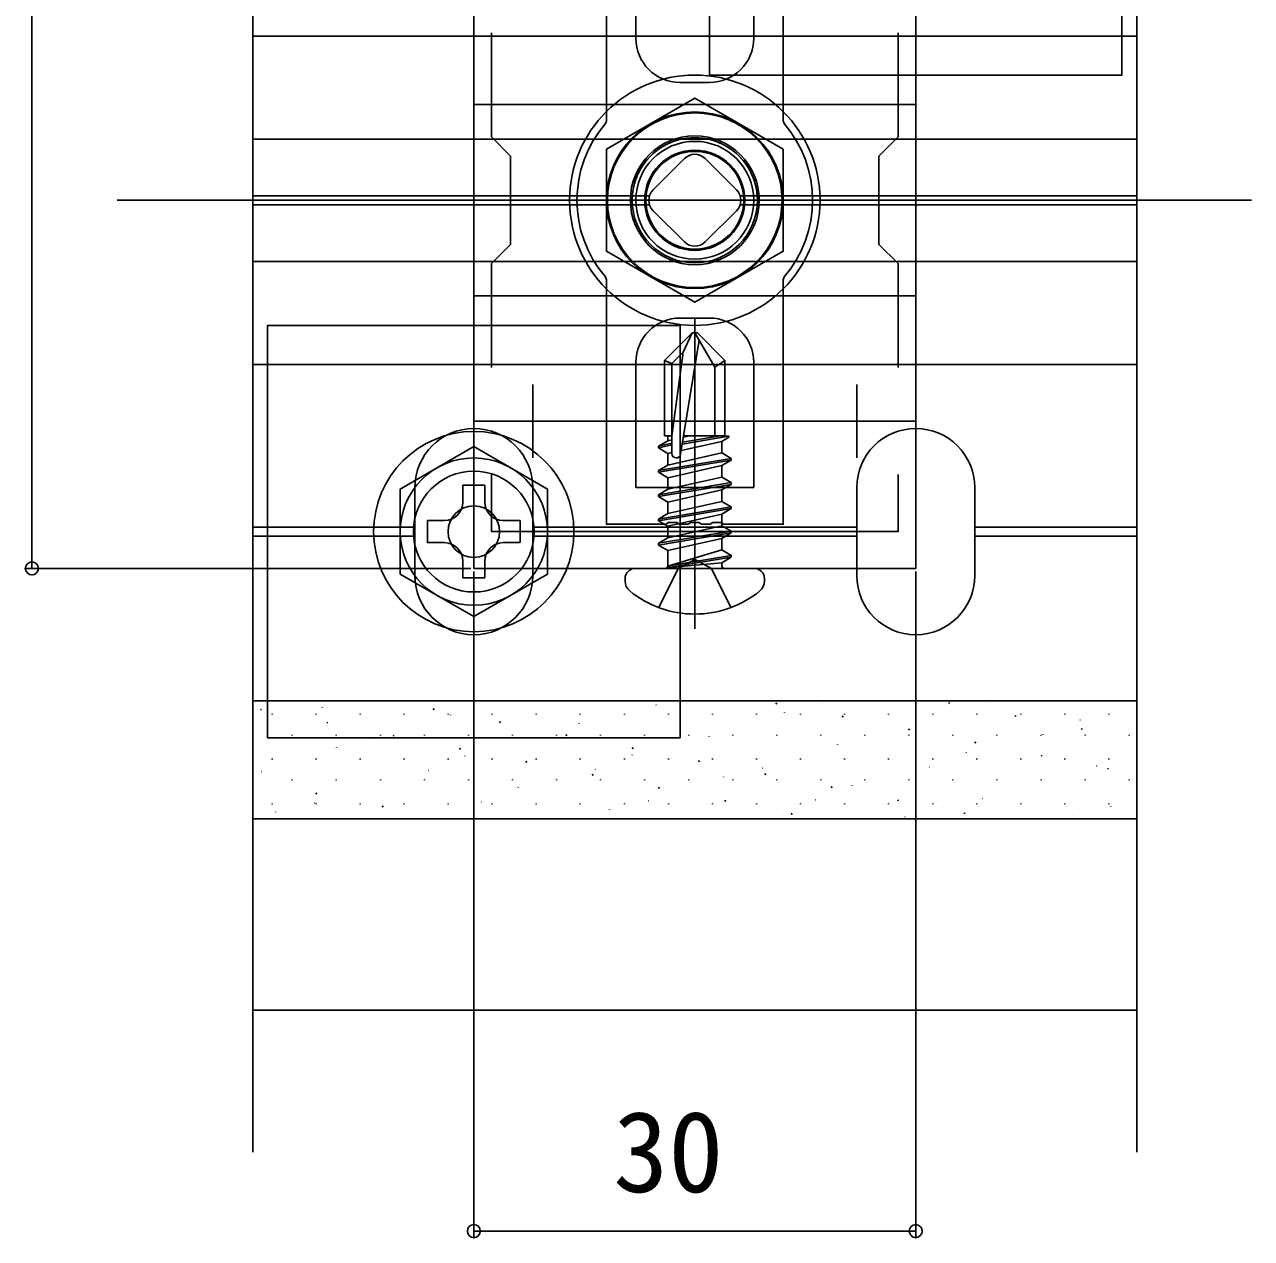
# Model space of a CAD drawing. Units: millimetres, scale not verified. Extents: x -875 to 875, y -1300 to 1294.
# Drawn here: x 526.4 to 692.9, y -1078.2 to -913.3 of the extents above; entities that cross this region are included whole.
import ezdxf
from ezdxf.enums import TextEntityAlignment as Align

# ---------------------------------------------------------------- set-up
doc = ezdxf.new("R2010")
doc.units = ezdxf.units.MM
doc.header["$LTSCALE"] = 8
for name, color, linetype in [('0-2_YKK_11', 7, 'Continuous'), ('0-3_YKK_12', 2, 'Continuous'), ('0-4_YKK_13', 4, 'Continuous'), ('0-5_YKK_D', 6, 'Continuous'), ('0-7_YSS_K', 3, 'Continuous')]:
    doc.layers.add(name, color=color, linetype=linetype)
doc.styles.add('ＭＳ ゴシック', font='')
doc.styles.get('ＭＳ ゴシック').set_extended_font_data('MS Gothic')

msp = doc.modelspace()

# ---------------------------------------------------------------- linework, layer by layer
at = {"layer": '0-2_YKK_11'}
for p, q in [((595.352, -962.185), (595.352, -972.185)), ((639.352, -962.185), (639.352, -972.185)), ((590.352, -967.185), (600.352, -967.185)), ((634.352, -967.185), (644.352, -967.185))]:
    msp.add_line(p, q, dxfattribs=at)
msp.add_lwpolyline([(587.352, -887.185), (587.352, -987.185), (647.352, -987.185), (647.352, -887.185)], close=True, dxfattribs=at)
for points in [[(589.752, -959.918), (589.752, -945.785), (592.352, -943.185), (592.352, -931.185), (589.752, -928.585), (589.752, -914.451)], [(644.952, -914.451), (644.952, -928.585), (642.352, -931.185), (642.352, -943.185), (644.952, -945.785), (644.952, -959.918)], [(644.952, -974.451), (644.952, -982.185), (589.752, -982.185), (589.752, -974.451)]]:
    msp.add_lwpolyline(points, dxfattribs=at)
at = {"layer": '0-3_YKK_12'}
msp.add_circle((617.352, -937.185), 12, dxfattribs=at)
at = {"layer": '0-4_YKK_13'}
for p, q in [((557.352, -1066.462), (557.352, -821.121)), ((677.352, -1066.462), (677.352, -821.121)), ((557.352, -914.885), (677.352, -914.885)), ((619.352, -921.185), (615.352, -921.185)), ((557.352, -928.885), (677.352, -928.885)), ((611.695, -935.771), (615.938, -931.528)), ((618.767, -931.528), (623.009, -935.771)), ((611.202, -936.585), (557.352, -936.585)), ((611.202, -937.785), (557.352, -937.785)), ((677.352, -936.585), (623.503, -936.585)), ((677.352, -937.785), (623.503, -937.785)), ((615.938, -942.842), (611.695, -938.599)), ((623.009, -938.599), (618.767, -942.842)), ((557.352, -945.485), (677.352, -945.485)), ((619.352, -953.185), (615.352, -953.185)), ((617.352, -995.385), (617.352, -953.181)), ((617.002, -955.185), (613.252, -958.935)), ((615.765, -957.836), (617.002, -955.185)), ((617.702, -955.185), (617.002, -955.185)), ((620.052, -959.861), (617.352, -955.185)), ((617.702, -955.185), (621.452, -958.935)), ((615.422, -971.69), (617.931, -956.187)), ((557.352, -959.485), (677.352, -959.485)), ((613.252, -969.185), (613.252, -958.935)), ((614.252, -959.349), (613.252, -958.935)), ((614.252, -969.185), (615.765, -957.836)), ((621.452, -969.185), (621.452, -958.935)), ((613.252, -969.185), (614.252, -969.185)), ((613.703, -969.185), (613.703, -969.844)), ((621.974, -969.233), (615.649, -970.287)), ((620.85, -969.185), (615.689, -970.045)), ((616.623, -969.185), (615.798, -969.371)), ((615.828, -969.185), (621.452, -969.185)), ((621.974, -969.365), (621.001, -969.927)), ((621.974, -969.233), (621.452, -969.185)), ((621.974, -969.233), (621.974, -969.233)), ((621.974, -969.233), (621.974, -969.365)), ((612.409, -970.592), (613.703, -969.844)), ((612.409, -970.592), (614.252, -970.175)), ((612.409, -970.827), (614.252, -970.411)), ((612.409, -970.827), (612.409, -970.592)), ((612.409, -970.827), (613.703, -971.575)), ((613.703, -969.844), (614.252, -969.72)), ((615.507, -971.167), (621.001, -969.927)), ((621.001, -971.492), (621.001, -969.927)), ((612.409, -973.887), (622.296, -972.24)), ((622.296, -972.475), (612.409, -974.123)), ((613.703, -971.575), (614.252, -971.451)), ((613.703, -973.14), (621.001, -971.492)), ((613.703, -973.14), (613.703, -971.575)), ((622.296, -972.24), (621.001, -971.492)), ((622.296, -972.475), (621.001, -973.222)), ((622.296, -972.475), (622.296, -972.24)), ((612.409, -973.887), (613.703, -973.14)), ((612.409, -974.123), (612.409, -973.887)), ((612.409, -974.123), (613.703, -974.87)), ((613.703, -974.87), (621.001, -973.222)), ((621.001, -974.788), (621.001, -973.222)), ((588.852, -975.885), (585.852, -975.885)), ((585.852, -975.885), (585.852, -978.185)), ((588.852, -978.185), (588.852, -975.885)), ((612.409, -977.183), (622.296, -975.535)), ((622.296, -975.771), (612.409, -977.419)), ((613.703, -976.436), (621.001, -974.788)), ((613.703, -976.436), (613.703, -974.87)), ((622.296, -975.535), (621.001, -974.788)), ((622.296, -975.771), (621.001, -976.518)), ((622.296, -975.771), (622.296, -975.535)), ((579.352, -976.185), (579.352, -988.185)), ((595.352, -976.185), (595.352, -988.185)), ((612.409, -977.183), (613.703, -976.436)), ((612.409, -977.419), (612.409, -977.183)), ((612.409, -977.419), (613.703, -978.166)), ((613.703, -978.166), (621.001, -976.518)), ((621.001, -978.084), (621.001, -976.518)), ((639.352, -976.185), (639.352, -988.185)), ((655.352, -976.185), (655.352, -988.185)), ((612.409, -980.479), (622.296, -978.831)), ((622.296, -979.066), (612.409, -980.714)), ((613.703, -979.731), (621.001, -978.084)), ((613.703, -979.731), (613.703, -978.166)), ((622.296, -978.831), (621.001, -978.084)), ((622.296, -979.066), (621.001, -979.814)), ((622.296, -979.066), (622.296, -978.831)), ((583.352, -980.685), (581.052, -980.685)), ((593.652, -980.685), (591.352, -980.685)), ((593.652, -980.685), (593.652, -983.685)), ((612.409, -980.479), (613.703, -979.731)), ((612.409, -980.714), (612.409, -980.479)), ((612.409, -980.714), (613.703, -981.462)), ((613.703, -981.462), (621.001, -979.814)), ((621.001, -981.379), (621.001, -979.814)), ((579.352, -981.585), (557.352, -981.585)), ((579.352, -982.785), (557.352, -982.785)), ((639.352, -981.585), (595.352, -981.585)), ((639.352, -982.785), (595.352, -982.785)), ((622.296, -982.362), (612.409, -984.01)), ((613.703, -983.027), (621.001, -981.379)), ((613.703, -983.027), (613.703, -981.462)), ((622.296, -982.362), (621.001, -983.11)), ((622.296, -982.362), (622.296, -982.127)), ((677.352, -981.585), (655.352, -981.585)), ((677.352, -982.785), (655.352, -982.785)), ((591.352, -983.685), (593.652, -983.685)), ((612.409, -983.775), (613.703, -983.027)), ((612.409, -984.01), (612.409, -983.775)), ((612.409, -984.01), (613.703, -984.758)), ((613.703, -984.758), (621.001, -983.11)), ((621.001, -984.675), (621.001, -983.11)), ((613.703, -986.785), (613.703, -984.758)), ((621.001, -984.675), (613.821, -986.835)), ((613.821, -986.835), (622.296, -985.423)), ((622.296, -985.658), (613.821, -987.07)), ((615.102, -987.185), (617.352, -985.988)), ((619.603, -987.185), (617.352, -985.988)), ((622.296, -985.658), (621.001, -986.405)), ((622.296, -985.658), (622.296, -985.423)), ((585.852, -986.185), (585.852, -988.485)), ((588.852, -988.485), (588.852, -986.185)), ((609.282, -987.185), (625.422, -987.185)), ((615.102, -987.185), (612.452, -992.499)), ((613.821, -987.07), (621.001, -986.405)), ((613.821, -987.07), (613.821, -986.835)), ((619.603, -987.185), (622.252, -992.499)), ((621.001, -986.785), (621.001, -986.405)), ((585.852, -988.485), (588.852, -988.485)), ((607.882, -988.909), (607.882, -988.585)), ((626.822, -988.909), (626.822, -988.585)), ((677.352, -1005.185), (557.352, -1005.185)), ((566.776, -1006.054), (566.769, -1006.035)), ((589.449, -1005.9), (589.442, -1005.882)), ((612.122, -1005.747), (612.116, -1005.728)), ((628.472, -1005.617), (628.362, -1005.45)), ((634.796, -1005.594), (634.789, -1005.575)), ((651.932, -1005.545), (651.821, -1005.378)), ((657.469, -1005.441), (657.462, -1005.422)), ((558.503, -1006.449), (558.393, -1006.283)), ((559.951, -1007.033), (559.951, -1006.933)), ((561.518, -1007.252), (561.511, -1007.233)), ((565.931, -1007.033), (565.931, -1006.933)), ((571.911, -1007.033), (571.911, -1006.933)), ((577.891, -1007.033), (577.891, -1006.933)), ((581.962, -1006.378), (581.852, -1006.211)), ((583.871, -1007.033), (583.871, -1006.933)), ((584.191, -1007.098), (584.184, -1007.079)), ((589.851, -1007.033), (589.851, -1006.933)), ((595.831, -1007.033), (595.831, -1006.933)), ((601.811, -1007.033), (601.811, -1006.933)), ((606.864, -1006.945), (606.858, -1006.926)), ((607.791, -1007.033), (607.791, -1006.933)), ((613.771, -1007.033), (613.771, -1006.933)), ((619.751, -1007.033), (619.751, -1006.933)), ((625.731, -1007.033), (625.731, -1006.933)), ((629.538, -1006.792), (629.531, -1006.773)), ((631.711, -1007.033), (631.711, -1006.933)), ((637.479, -1007.385), (637.368, -1007.219)), ((637.691, -1007.033), (637.691, -1006.933)), ((643.671, -1007.033), (643.671, -1006.933)), ((649.651, -1007.033), (649.651, -1006.933)), ((652.211, -1006.638), (652.204, -1006.619)), ((655.631, -1007.033), (655.631, -1006.933)), ((660.938, -1007.313), (660.828, -1007.147)), ((661.611, -1007.033), (661.611, -1006.933)), ((667.591, -1007.033), (667.591, -1006.933)), ((669.66, -1007.777), (669.653, -1007.758)), ((673.571, -1007.033), (673.571, -1006.933)), ((674.884, -1006.485), (674.878, -1006.466)), ((567.51, -1008.218), (567.399, -1008.052)), ((578.967, -1008.39), (578.96, -1008.371)), ((590.969, -1008.146), (590.858, -1007.98)), ((601.64, -1008.237), (601.633, -1008.218)), ((624.313, -1008.084), (624.307, -1008.065)), ((646.485, -1009.154), (646.375, -1008.988)), ((646.987, -1007.93), (646.98, -1007.912)), ((669.944, -1009.082), (669.834, -1008.916)), ((562.701, -1009.883), (562.701, -1009.783)), ((568.681, -1009.883), (568.681, -1009.783)), ((573.976, -1010.342), (573.969, -1010.323)), ((574.661, -1009.883), (574.661, -1009.783)), ((576.516, -1009.987), (576.406, -1009.82)), ((580.641, -1009.883), (580.641, -1009.783)), ((586.621, -1009.883), (586.621, -1009.783)), ((592.601, -1009.883), (592.601, -1009.783)), ((596.649, -1010.189), (596.643, -1010.17)), ((598.581, -1009.883), (598.581, -1009.783)), ((599.975, -1009.915), (599.865, -1009.749)), ((604.561, -1009.883), (604.561, -1009.783)), ((610.541, -1009.883), (610.541, -1009.783)), ((616.521, -1009.883), (616.521, -1009.783)), ((619.323, -1010.036), (619.316, -1010.017)), ((622.501, -1009.883), (622.501, -1009.783)), ((628.481, -1009.883), (628.481, -1009.783)), ((634.461, -1009.883), (634.461, -1009.783)), ((636.738, -1011.08), (636.732, -1011.061)), ((640.441, -1009.883), (640.441, -1009.783)), ((641.996, -1009.882), (641.989, -1009.863)), ((646.421, -1009.883), (646.421, -1009.783)), ((652.401, -1009.883), (652.401, -1009.783)), ((655.491, -1010.923), (655.381, -1010.756)), ((658.381, -1009.883), (658.381, -1009.783)), ((659.412, -1010.927), (659.405, -1010.908)), ((664.361, -1009.883), (664.361, -1009.783)), ((664.669, -1009.729), (664.663, -1009.71)), ((670.341, -1009.883), (670.341, -1009.783)), ((676.321, -1009.883), (676.321, -1009.783)), ((568.718, -1011.54), (568.712, -1011.521)), ((585.522, -1011.756), (585.412, -1011.589)), ((586.167, -1012.679), (586.161, -1012.66)), ((591.392, -1011.387), (591.385, -1011.368)), ((608.841, -1012.525), (608.834, -1012.507)), ((608.982, -1011.684), (608.871, -1011.517)), ((614.065, -1011.233), (614.058, -1011.214)), ((631.514, -1012.372), (631.507, -1012.353)), ((654.187, -1012.219), (654.181, -1012.2)), ((664.498, -1012.692), (664.388, -1012.525)), ((676.861, -1012.065), (676.854, -1012.047)), ((559.951, -1013.113), (559.951, -1013.013)), ((563.494, -1012.832), (563.487, -1012.813)), ((565.931, -1013.113), (565.931, -1013.013)), ((571.911, -1013.113), (571.911, -1013.013)), ((577.891, -1013.113), (577.891, -1013.013)), ((583.871, -1013.113), (583.871, -1013.013)), ((589.851, -1013.113), (589.851, -1013.013)), ((594.529, -1013.525), (594.418, -1013.358)), ((595.831, -1013.113), (595.831, -1013.013)), ((601.811, -1013.113), (601.811, -1013.013)), ((603.85, -1014.477), (603.843, -1014.458)), ((607.791, -1013.113), (607.791, -1013.013)), ((613.771, -1013.113), (613.771, -1013.013)), ((617.988, -1013.453), (617.878, -1013.286)), ((619.751, -1013.113), (619.751, -1013.013)), ((625.731, -1013.113), (625.731, -1013.013)), ((626.523, -1014.324), (626.517, -1014.305)), ((631.711, -1013.113), (631.711, -1013.013)), ((637.691, -1013.113), (637.691, -1013.013)), ((643.671, -1013.113), (643.671, -1013.013)), ((649.197, -1014.171), (649.19, -1014.152)), ((649.651, -1013.113), (649.651, -1013.013)), ((655.631, -1013.113), (655.631, -1013.013)), ((661.611, -1013.113), (661.611, -1013.013)), ((667.591, -1013.113), (667.591, -1013.013)), ((671.87, -1014.017), (671.863, -1013.998)), ((673.504, -1014.461), (673.394, -1014.294)), ((673.571, -1013.113), (673.571, -1013.013)), ((558.503, -1014.784), (558.497, -1014.765)), ((562.701, -1015.963), (562.701, -1015.863)), ((568.681, -1015.963), (568.681, -1015.863)), ((574.661, -1015.963), (574.661, -1015.863)), ((575.919, -1015.828), (575.912, -1015.809)), ((580.641, -1015.963), (580.641, -1015.863)), ((581.177, -1014.631), (581.17, -1014.612)), ((586.621, -1015.963), (586.621, -1015.863)), ((592.601, -1015.963), (592.601, -1015.863)), ((598.581, -1015.963), (598.581, -1015.863)), ((598.592, -1015.675), (598.585, -1015.656)), ((603.535, -1015.294), (603.425, -1015.127)), ((604.561, -1015.963), (604.561, -1015.863)), ((610.541, -1015.963), (610.541, -1015.863)), ((616.521, -1015.963), (616.521, -1015.863)), ((621.265, -1015.522), (621.259, -1015.503)), ((622.501, -1015.963), (622.501, -1015.863)), ((626.994, -1015.222), (626.884, -1015.055)), ((628.481, -1015.963), (628.481, -1015.863)), ((634.461, -1015.963), (634.461, -1015.863)), ((640.441, -1015.963), (640.441, -1015.863)), ((643.939, -1015.368), (643.932, -1015.35)), ((646.421, -1015.963), (646.421, -1015.863)), ((652.401, -1015.963), (652.401, -1015.863)), ((658.381, -1015.963), (658.381, -1015.863)), ((664.361, -1015.963), (664.361, -1015.863)), ((666.612, -1015.215), (666.605, -1015.196)), ((670.341, -1015.963), (670.341, -1015.863)), ((676.321, -1015.963), (676.321, -1015.863)), ((566.032, -1017.824), (565.921, -1017.657)), ((570.694, -1017.12), (570.688, -1017.102)), ((593.368, -1016.967), (593.361, -1016.948)), ((612.542, -1017.063), (612.431, -1016.896)), ((616.041, -1016.814), (616.034, -1016.795)), ((636.001, -1016.991), (635.89, -1016.824)), ((638.714, -1016.66), (638.708, -1016.642)), ((661.388, -1016.507), (661.381, -1016.488)), ((559.951, -1019.193), (559.951, -1019.093)), ((565.704, -1019.072), (565.697, -1019.053)), ((565.931, -1019.193), (565.931, -1019.093)), ((571.911, -1019.193), (571.911, -1019.093)), ((575.038, -1019.593), (574.928, -1019.426)), ((577.891, -1019.193), (577.891, -1019.093)), ((583.871, -1019.193), (583.871, -1019.093)), ((588.377, -1018.919), (588.37, -1018.9)), ((589.851, -1019.193), (589.851, -1019.093)), ((595.831, -1019.193), (595.831, -1019.093)), ((601.811, -1019.193), (601.811, -1019.093)), ((607.791, -1019.193), (607.791, -1019.093)), ((611.05, -1018.766), (611.044, -1018.747)), ((613.771, -1019.193), (613.771, -1019.093)), ((619.751, -1019.193), (619.751, -1019.093)), ((621.548, -1018.832), (621.438, -1018.665)), ((625.731, -1019.193), (625.731, -1019.093)), ((631.711, -1019.193), (631.711, -1019.093)), ((633.724, -1018.612), (633.717, -1018.593)), ((637.691, -1019.193), (637.691, -1019.093)), ((643.671, -1019.193), (643.671, -1019.093)), ((645.007, -1018.76), (644.897, -1018.593)), ((649.651, -1019.193), (649.651, -1019.093)), ((655.631, -1019.193), (655.631, -1019.093)), ((656.397, -1018.459), (656.39, -1018.44)), ((661.611, -1019.193), (661.611, -1019.093)), ((667.591, -1019.193), (667.591, -1019.093)), ((673.571, -1019.193), (673.571, -1019.093)), ((560.446, -1020.27), (560.439, -1020.251)), ((583.119, -1020.117), (583.113, -1020.098)), ((605.793, -1019.963), (605.786, -1019.945)), ((623.242, -1021.102), (623.235, -1021.083)), ((628.466, -1019.81), (628.459, -1019.791)), ((630.554, -1020.6), (630.444, -1020.434)), ((645.915, -1020.949), (645.908, -1020.93)), ((651.139, -1019.657), (651.133, -1019.638)), ((654.014, -1020.529), (653.903, -1020.362)), ((668.588, -1020.796), (668.582, -1020.777)), ((673.813, -1019.504), (673.806, -1019.485)), ((677.352, -1047.185), (557.352, -1047.185))]:
    msp.add_line(p, q, dxfattribs=at)
for points in [[(619.352, -920.185), (675.352, -920.185), (675.352, -864.185), (619.352, -864.185)], [(647.352, -907.185), (647.352, -967.185), (587.352, -967.185), (587.352, -907.185)], [(587.352, -950.185), (587.352, -924.185), (647.352, -924.185), (647.352, -950.185)], [(605.352, -930.257), (617.352, -923.328), (629.352, -930.257), (629.352, -944.113), (617.352, -951.041), (605.352, -944.113)], [(559.352, -1010.185), (615.352, -1010.185), (615.352, -954.185), (559.352, -954.185)], [(597.352, -976.411), (587.352, -970.638), (577.352, -976.411), (577.352, -987.958), (587.352, -993.732), (597.352, -987.958)], [(557.352, -1021.185), (557.352, -1005.185), (677.352, -1005.185), (677.352, -1021.185)]]:
    msp.add_lwpolyline(points, close=True, dxfattribs=at)
for points in [[(605.208, -926.768), (605.352, -926.377), (605.352, -893.185), (613.436, -893.185), (613.802, -893.425), (614.902, -893.425), (615.269, -893.185), (616.436, -893.185), (616.802, -893.425), (617.902, -893.425), (618.269, -893.185), (619.436, -893.185), (619.802, -893.425), (620.902, -893.425), (621.269, -893.185), (629.352, -893.185)], [(629.352, -893.185), (629.352, -926.377), (629.497, -926.768)], [(609.352, -915.185), (609.352, -898.185), (625.352, -898.185), (625.352, -915.185)], [(629.497, -947.602), (629.352, -947.992), (629.352, -981.185), (621.269, -981.185), (620.902, -980.945), (619.802, -980.945), (619.436, -981.185), (618.269, -981.185), (617.902, -980.945), (616.802, -980.945), (616.436, -981.185), (615.269, -981.185), (614.902, -980.945), (613.802, -980.945), (613.436, -981.185), (605.352, -981.185), (605.352, -947.992), (605.208, -947.602)], [(609.352, -959.185), (609.352, -976.185), (625.352, -976.185), (625.352, -959.185)], [(614.252, -971.596), (614.252, -959.349), (615.765, -957.836)], [(620.052, -969.185), (620.052, -959.861), (621.452, -958.935)], [(581.052, -980.685), (581.052, -983.685), (583.352, -983.685)], [(612.409, -983.775), (622.296, -982.127), (621.001, -981.379)], [(622.296, -985.658), (622.296, -985.423), (621.001, -984.675)]]:
    msp.add_lwpolyline(points, dxfattribs=at)
for centre, radius in [((617.352, -937.185), 17), ((617.352, -937.185), 17), ((617.352, -937.185), 11.856), ((617.352, -937.185), 8.75), ((617.352, -937.185), 8.5), ((617.352, -937.185), 8.5), ((617.352, -937.185), 8), ((617.352, -937.185), 8), ((617.352, -937.185), 8), ((617.352, -937.185), 6.8), ((617.352, -937.185), 6.647), ((617.352, -937.185), 6.64), ((587.352, -982.185), 13.6), ((587.352, -982.185), 10), ((587.352, -982.185), 8.2), ((587.352, -982.185), 3.5)]:
    msp.add_circle(centre, radius, dxfattribs=at)
for centre, radius, start, end in [((615.352, -915.185), 6, 180.00001, 269.99999), ((619.352, -915.185), 6, 270.00001, 359.99999), ((617.352, -937.185), 16, 139.3793, 220.6207), ((617.352, -937.185), 16, 319.3793, 40.6207), ((617.352, -937.185), 8.5, 359.99999, 180.00001), ((617.352, -932.942), 2, 45, 135), ((613.11, -937.185), 2, 135, 225), ((621.595, -937.185), 2, 315, 45), ((617.352, -941.427), 2, 225, 315), ((615.352, -959.185), 6, 90.00001, 179.99999), ((619.352, -959.185), 6, 0.00001, 89.99999), ((587.352, -976.185), 8, 0, 180), ((647.352, -976.185), 8, 0, 180), ((614.841, -971.596), 0.589, 180, 270), ((614.841, -971.596), 0.589, 270, 350.8071), ((583.352, -978.185), 2.5, 270, 0), ((591.352, -978.185), 2.5, 180, 270), ((583.352, -986.185), 2.5, 0, 90), ((591.352, -986.185), 2.5, 90, 180), ((609.282, -988.585), 1.4, 90, 180), ((613.303, -986.785), 0.4, 270, 360), ((621.401, -986.785), 0.4, 180, 270), ((625.422, -988.585), 1.4, 0, 90), ((587.352, -988.185), 8, 180, 0), ((609.606, -988.909), 1.724, 180, 230.87645), ((625.099, -988.909), 1.724, 309.12355, 0), ((647.352, -988.185), 8, 180, 0), ((617.352, -979.385), 14, 230.87645, 270), ((617.352, -979.385), 14, 270, 309.12355)]:
    msp.add_arc(centre, radius, start, end, dxfattribs=at)
at = {"layer": '0-5_YKK_D'}
for p, q in [((527.352, -987.185), (527.352, -887.185)), ((586.952, -987.185), (526.352, -987.185)), ((587.352, -987.585), (587.352, -1078.185)), ((647.352, -987.585), (647.352, -1078.185)), ((587.352, -1077.185), (647.352, -1077.185))]:
    msp.add_line(p, q, dxfattribs=at)
for centre in [(527.352, -987.185), (587.352, -1077.185), (647.352, -1077.185)]:
    msp.add_circle(centre, 0.875, dxfattribs=at)
at = {"layer": '0-7_YSS_K'}
msp.add_line((538.933, -937.185), (692.931, -937.185), dxfattribs=at)

# ---------------------------------------------------------------- texts
at = {"layer": '0-5_YKK_D', "style": 'ＭＳ ゴシック'}
msp.add_text('30', height=11, dxfattribs=at).set_placement((606.273, -1075.185), align=Align.BOTTOM_LEFT)

doc.saveas('drawing.dxf')
